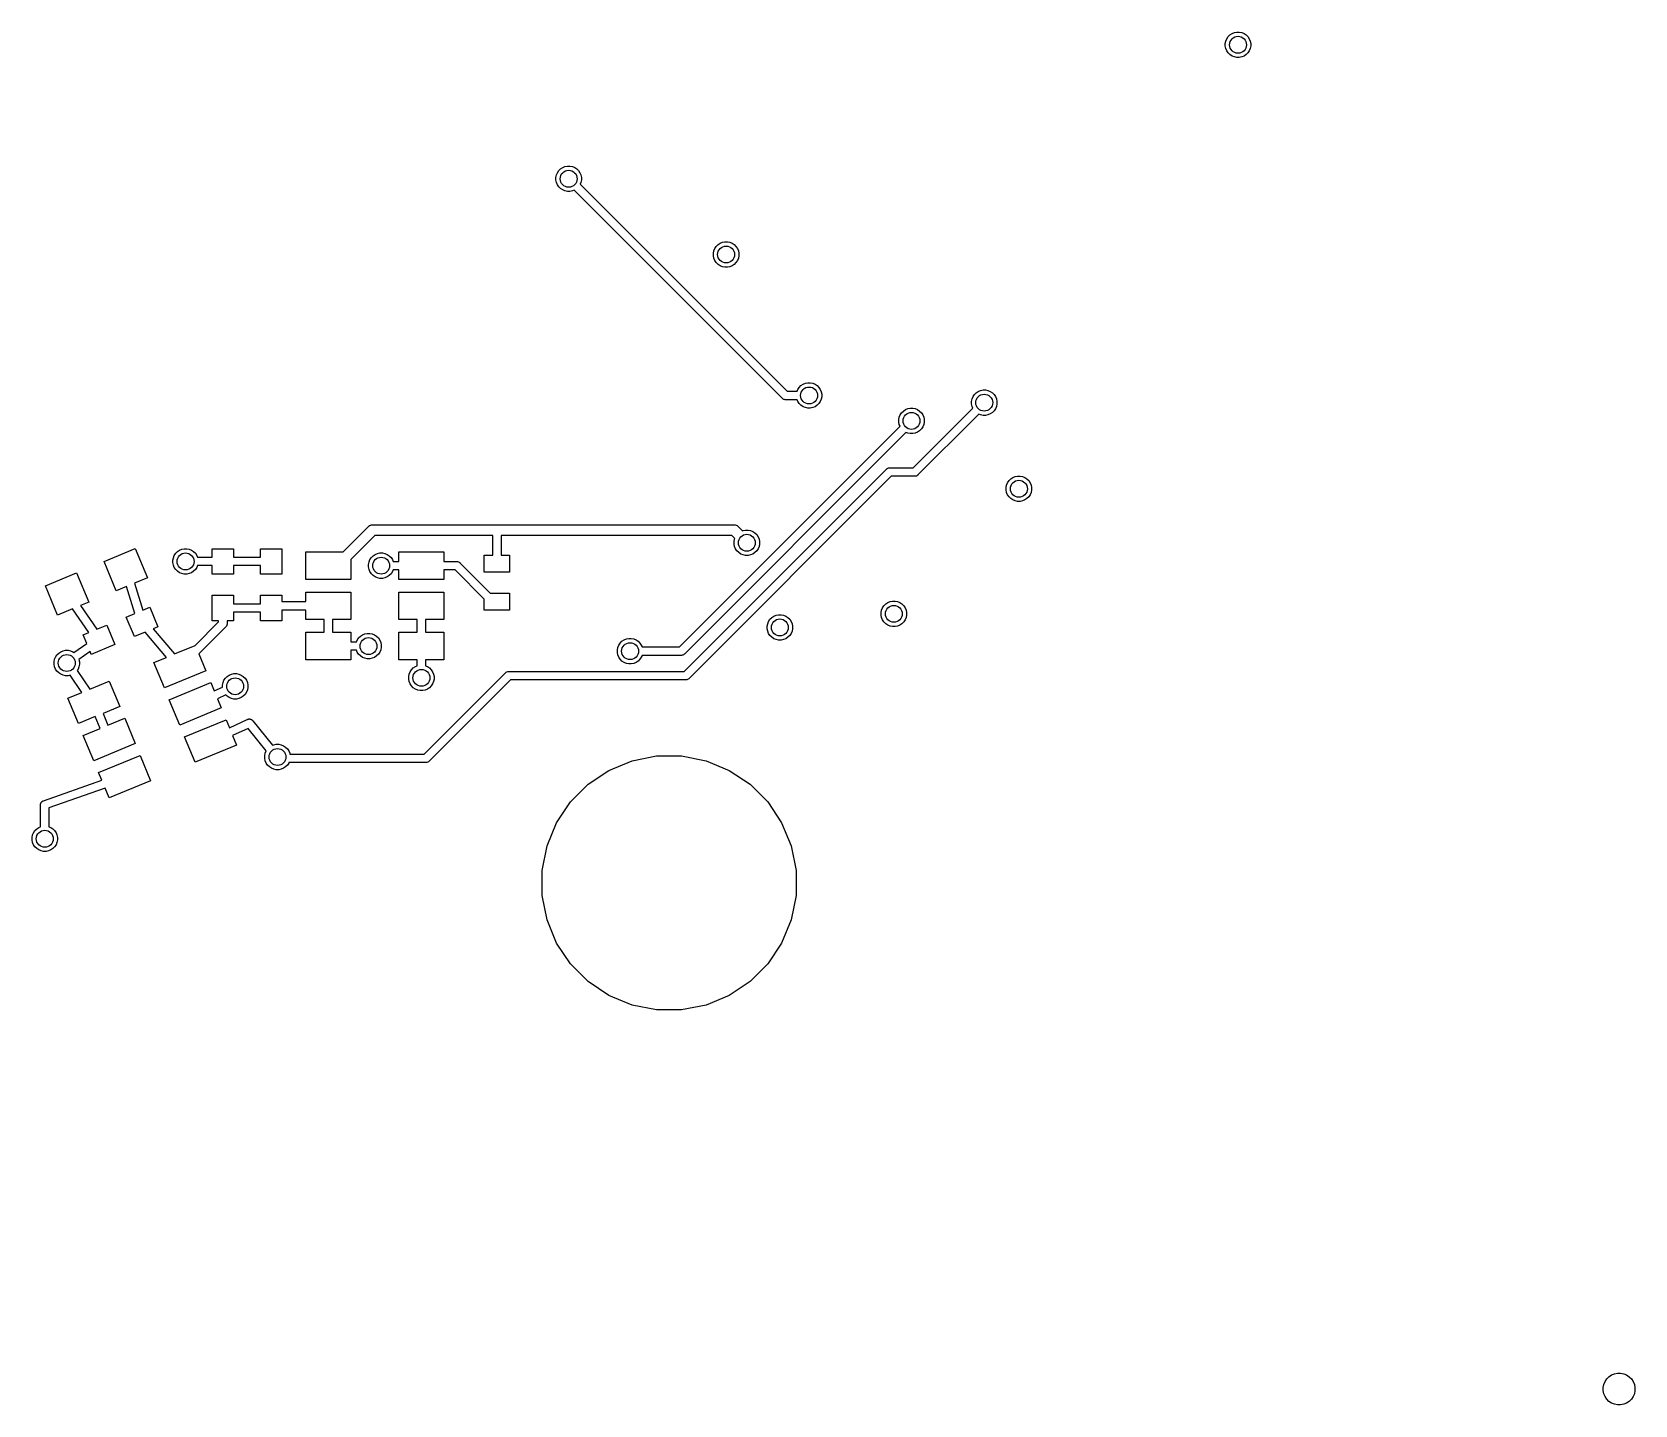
# Model space of a CAD drawing. Extents: x 71 to 174, y -171 to -82.
# Drawn here: x 135.82 to 173.7, y -171.08 to -138.65 of the extents above; entities that cross this region are included whole.
import ezdxf

# ---------------------------------------------------------------- set-up
doc = ezdxf.new("R2010")
doc.units = 0
doc.header["$MEASUREMENT"] = 0
doc.layers.add('BLACK', color=7, linetype='CONTINUOUS')

msp = doc.modelspace()

# ---------------------------------------------------------------- linework, layer by layer
at = {"layer": 'BLACK', "linetype": 'CONTINUOUS'}
for p, q in [((164.019, -138.922), (164.031, -138.864)), ((164.019, -138.981), (164.019, -138.922)), ((164.031, -139.039), (164.019, -138.981)), ((164.031, -138.864), (164.053, -138.81)), ((164.053, -138.81), (164.086, -138.76)), ((164.086, -138.76), (164.128, -138.719)), ((164.128, -138.719), (164.177, -138.686)), ((164.177, -138.686), (164.232, -138.663)), ((164.232, -138.663), (164.29, -138.652)), ((164.29, -138.652), (164.349, -138.652)), ((164.349, -138.652), (164.407, -138.663)), ((164.407, -138.663), (164.461, -138.686)), ((164.461, -138.686), (164.51, -138.719)), ((164.51, -138.719), (164.552, -138.76)), ((164.552, -138.76), (164.585, -138.81)), ((164.585, -138.81), (164.608, -138.864)), ((164.608, -138.864), (164.619, -138.922)), ((164.619, -138.981), (164.608, -139.039)), ((164.619, -138.922), (164.619, -138.981)), ((164.053, -139.094), (164.031, -139.039)), ((164.086, -139.143), (164.053, -139.094)), ((164.128, -139.185), (164.086, -139.143)), ((164.177, -139.218), (164.128, -139.185)), ((164.232, -139.24), (164.177, -139.218)), ((164.29, -139.252), (164.232, -139.24)), ((164.349, -139.252), (164.29, -139.252)), ((164.407, -139.24), (164.349, -139.252)), ((164.461, -139.218), (164.407, -139.24)), ((164.51, -139.185), (164.461, -139.218)), ((164.552, -139.143), (164.51, -139.185)), ((164.585, -139.094), (164.552, -139.143)), ((164.608, -139.039), (164.585, -139.094)), ((148.203, -142.086), (148.215, -142.028)), ((148.215, -142.028), (148.237, -141.974)), ((148.237, -141.974), (148.27, -141.924)), ((148.27, -141.924), (148.312, -141.883)), ((148.312, -141.883), (148.361, -141.85)), ((148.361, -141.85), (148.416, -141.827)), ((148.416, -141.827), (148.474, -141.816)), ((148.474, -141.816), (148.533, -141.816)), ((148.533, -141.816), (148.591, -141.827)), ((148.591, -141.827), (148.645, -141.85)), ((148.645, -141.85), (148.694, -141.883)), ((148.694, -141.883), (148.736, -141.924)), ((148.736, -141.924), (148.769, -141.974)), ((148.769, -141.974), (148.792, -142.028)), ((148.792, -142.028), (148.803, -142.086)), ((148.203, -142.145), (148.203, -142.086)), ((148.215, -142.203), (148.203, -142.145)), ((148.237, -142.258), (148.215, -142.203)), ((148.27, -142.307), (148.237, -142.258)), ((148.312, -142.349), (148.27, -142.307)), ((148.361, -142.382), (148.312, -142.349)), ((148.416, -142.404), (148.361, -142.382)), ((148.474, -142.416), (148.416, -142.404)), ((148.591, -142.404), (148.533, -142.416)), ((148.633, -142.387), (148.591, -142.404)), ((148.736, -142.49), (148.633, -142.387)), ((148.792, -142.203), (148.774, -142.245)), ((148.774, -142.245), (148.877, -142.348)), ((148.803, -142.145), (148.792, -142.203)), ((148.803, -142.086), (148.803, -142.145)), ((148.877, -142.348), (148.877, -142.348)), ((148.877, -142.348), (153.665, -147.136)), ((148.533, -142.416), (148.474, -142.416)), ((153.549, -147.303), (148.736, -142.49)), ((148.736, -142.49), (148.736, -142.49)), ((151.923, -143.876), (151.935, -143.818)), ((151.923, -143.935), (151.923, -143.876)), ((151.935, -143.818), (151.957, -143.764)), ((151.957, -143.764), (151.99, -143.714)), ((151.99, -143.714), (152.032, -143.673)), ((152.032, -143.673), (152.081, -143.64)), ((152.081, -143.64), (152.136, -143.617)), ((152.136, -143.617), (152.194, -143.606)), ((152.194, -143.606), (152.253, -143.606)), ((152.253, -143.606), (152.311, -143.617)), ((152.311, -143.617), (152.365, -143.64)), ((152.365, -143.64), (152.414, -143.673)), ((152.414, -143.673), (152.456, -143.714)), ((152.456, -143.714), (152.489, -143.764)), ((152.489, -143.764), (152.512, -143.818)), ((152.512, -143.818), (152.523, -143.876)), ((152.523, -143.876), (152.523, -143.935)), ((151.935, -143.993), (151.923, -143.935)), ((151.957, -144.048), (151.935, -143.993)), ((151.99, -144.097), (151.957, -144.048)), ((152.032, -144.139), (151.99, -144.097)), ((152.081, -144.172), (152.032, -144.139)), ((152.136, -144.194), (152.081, -144.172)), ((152.194, -144.206), (152.136, -144.194)), ((152.253, -144.206), (152.194, -144.206)), ((152.311, -144.194), (152.253, -144.206)), ((152.365, -144.172), (152.311, -144.194)), ((152.414, -144.139), (152.365, -144.172)), ((152.456, -144.097), (152.414, -144.139)), ((152.489, -144.048), (152.456, -144.097)), ((152.512, -143.993), (152.489, -144.048)), ((152.523, -143.935), (152.512, -143.993)), ((154.041, -146.97), (154.096, -146.947)), ((154.096, -146.947), (154.154, -146.936)), ((154.154, -146.936), (154.213, -146.936)), ((154.213, -146.936), (154.271, -146.947)), ((154.271, -146.947), (154.325, -146.97)), ((153.552, -147.307), (153.549, -147.303)), ((153.567, -147.319), (153.552, -147.307)), ((153.575, -147.323), (153.567, -147.319)), ((153.585, -147.329), (153.575, -147.323)), ((153.603, -147.334), (153.585, -147.329)), ((153.665, -147.136), (153.9, -147.136)), ((153.9, -147.136), (153.917, -147.094)), ((153.917, -147.094), (153.95, -147.044)), ((153.95, -147.044), (153.992, -147.003)), ((153.992, -147.003), (154.041, -146.97)), ((154.325, -146.97), (154.374, -147.003)), ((154.374, -147.003), (154.416, -147.044)), ((154.416, -147.044), (154.449, -147.094)), ((154.449, -147.094), (154.472, -147.148)), ((154.472, -147.323), (154.449, -147.378)), ((154.472, -147.148), (154.483, -147.206)), ((154.483, -147.265), (154.472, -147.323)), ((154.483, -147.206), (154.483, -147.265)), ((158.023, -147.376), (158.035, -147.318)), ((158.035, -147.318), (158.057, -147.264)), ((158.057, -147.264), (158.09, -147.214)), ((158.09, -147.214), (158.132, -147.173)), ((158.132, -147.173), (158.181, -147.14)), ((158.181, -147.14), (158.236, -147.117)), ((158.236, -147.117), (158.294, -147.106)), ((158.294, -147.106), (158.353, -147.106)), ((158.353, -147.106), (158.411, -147.117)), ((158.411, -147.117), (158.465, -147.14)), ((158.465, -147.14), (158.514, -147.173)), ((158.514, -147.173), (158.556, -147.214)), ((158.556, -147.214), (158.589, -147.264)), ((158.589, -147.264), (158.612, -147.318)), ((158.612, -147.318), (158.623, -147.376)), ((153.605, -147.334), (153.603, -147.334)), ((153.618, -147.336), (153.605, -147.334)), ((153.623, -147.336), (153.618, -147.336)), ((153.618, -147.336), (153.618, -147.336)), ((153.628, -147.336), (153.623, -147.336)), ((153.9, -147.336), (153.628, -147.336)), ((153.917, -147.378), (153.9, -147.336)), ((153.95, -147.427), (153.917, -147.378)), ((153.992, -147.469), (153.95, -147.427)), ((154.041, -147.502), (153.992, -147.469)), ((154.096, -147.524), (154.041, -147.502)), ((154.154, -147.536), (154.096, -147.524)), ((154.213, -147.536), (154.154, -147.536)), ((154.271, -147.524), (154.213, -147.536)), ((154.325, -147.502), (154.271, -147.524)), ((154.374, -147.469), (154.325, -147.502)), ((154.416, -147.427), (154.374, -147.469)), ((154.449, -147.378), (154.416, -147.427)), ((156.315, -147.748), (156.337, -147.694)), ((156.337, -147.694), (156.37, -147.644)), ((156.37, -147.644), (156.412, -147.603)), ((156.412, -147.603), (156.461, -147.57)), ((156.461, -147.57), (156.516, -147.547)), ((156.516, -147.547), (156.574, -147.536)), ((156.574, -147.536), (156.633, -147.536)), ((156.633, -147.536), (156.691, -147.547)), ((156.642, -148.946), (157.956, -147.632)), ((156.691, -147.547), (156.745, -147.57)), ((156.745, -147.57), (156.794, -147.603)), ((156.794, -147.603), (156.836, -147.644)), ((156.836, -147.644), (156.869, -147.694)), ((156.869, -147.694), (156.892, -147.748)), ((157.956, -147.632), (158.052, -147.535)), ((157.956, -147.632), (157.956, -147.632)), ((158.023, -147.435), (158.023, -147.376)), ((158.035, -147.493), (158.023, -147.435)), ((158.052, -147.535), (158.035, -147.493)), ((158.193, -147.677), (158.097, -147.773)), ((158.236, -147.694), (158.193, -147.677)), ((158.294, -147.706), (158.236, -147.694)), ((158.353, -147.706), (158.294, -147.706)), ((158.411, -147.694), (158.353, -147.706)), ((158.465, -147.672), (158.411, -147.694)), ((158.514, -147.639), (158.465, -147.672)), ((158.556, -147.597), (158.514, -147.639)), ((158.589, -147.548), (158.556, -147.597)), ((158.612, -147.493), (158.589, -147.548)), ((158.623, -147.435), (158.612, -147.493)), ((158.623, -147.376), (158.623, -147.435)), ((151.122, -153.176), (156.236, -148.062)), ((156.236, -148.062), (156.332, -147.965)), ((156.236, -148.062), (156.236, -148.062)), ((156.303, -147.806), (156.315, -147.748)), ((156.303, -147.865), (156.303, -147.806)), ((156.315, -147.923), (156.303, -147.865)), ((156.332, -147.965), (156.315, -147.923)), ((156.794, -148.069), (156.745, -148.102)), ((158.097, -147.773), (156.757, -149.113)), ((156.836, -148.027), (156.794, -148.069)), ((156.869, -147.978), (156.836, -148.027)), ((156.892, -147.923), (156.869, -147.978)), ((156.892, -147.748), (156.903, -147.806)), ((156.903, -147.865), (156.892, -147.923)), ((156.903, -147.806), (156.903, -147.865)), ((158.097, -147.773), (158.097, -147.773)), ((156.377, -148.203), (151.237, -153.343)), ((156.473, -148.107), (156.377, -148.203)), ((156.377, -148.203), (156.377, -148.203)), ((156.516, -148.124), (156.473, -148.107)), ((156.574, -148.136), (156.516, -148.124)), ((156.633, -148.136), (156.574, -148.136)), ((156.691, -148.124), (156.633, -148.136)), ((156.745, -148.102), (156.691, -148.124)), ((151.232, -153.756), (156.009, -148.978)), ((156.125, -149.146), (151.347, -153.923)), ((156.009, -148.978), (156.012, -148.975)), ((156.012, -148.975), (156.027, -148.962)), ((156.027, -148.962), (156.035, -148.958)), ((156.035, -148.958), (156.045, -148.953)), ((156.045, -148.953), (156.063, -148.947)), ((156.063, -148.947), (156.065, -148.947)), ((156.065, -148.947), (156.078, -148.946)), ((156.078, -148.946), (156.083, -148.945)), ((156.078, -148.946), (156.078, -148.946)), ((156.083, -148.945), (156.088, -148.946)), ((156.088, -148.946), (156.642, -148.946)), ((156.678, -149.146), (156.125, -149.146)), ((156.683, -149.146), (156.678, -149.146)), ((156.688, -149.146), (156.683, -149.146)), ((156.703, -149.144), (156.688, -149.146)), ((156.688, -149.146), (156.688, -149.146)), ((156.722, -149.139), (156.703, -149.144)), ((156.739, -149.129), (156.722, -149.139)), ((156.754, -149.117), (156.739, -149.129)), ((156.757, -149.113), (156.754, -149.117)), ((158.908, -149.248), (158.949, -149.206)), ((158.949, -149.206), (158.999, -149.173)), ((158.999, -149.173), (159.053, -149.151)), ((159.053, -149.151), (159.111, -149.139)), ((159.111, -149.139), (159.17, -149.139)), ((159.17, -149.139), (159.228, -149.151)), ((159.228, -149.151), (159.283, -149.173)), ((159.283, -149.173), (159.332, -149.206)), ((159.332, -149.206), (159.374, -149.248)), ((158.841, -149.41), (158.852, -149.352)), ((158.841, -149.469), (158.841, -149.41)), ((158.852, -149.527), (158.841, -149.469)), ((158.852, -149.352), (158.875, -149.297)), ((158.875, -149.581), (158.852, -149.527)), ((158.875, -149.297), (158.908, -149.248)), ((158.908, -149.63), (158.875, -149.581)), ((159.374, -149.248), (159.406, -149.297)), ((159.406, -149.581), (159.374, -149.63)), ((159.406, -149.297), (159.429, -149.352)), ((159.429, -149.527), (159.406, -149.581)), ((159.429, -149.352), (159.441, -149.41)), ((159.441, -149.469), (159.429, -149.527)), ((159.441, -149.41), (159.441, -149.469)), ((158.949, -149.672), (158.908, -149.63)), ((158.999, -149.705), (158.949, -149.672)), ((159.053, -149.728), (158.999, -149.705)), ((159.111, -149.739), (159.053, -149.728)), ((159.17, -149.739), (159.111, -149.739)), ((159.228, -149.728), (159.17, -149.739)), ((159.283, -149.705), (159.228, -149.728)), ((159.332, -149.672), (159.283, -149.705)), ((159.374, -149.63), (159.332, -149.672)), ((143.176, -150.931), (143.775, -150.332)), ((143.775, -150.332), (143.779, -150.327)), ((143.779, -150.327), (143.788, -150.32)), ((143.788, -150.32), (143.798, -150.311)), ((143.798, -150.311), (143.82, -150.3)), ((143.82, -150.3), (143.826, -150.298)), ((143.826, -150.298), (143.844, -150.292)), ((143.844, -150.292), (143.862, -150.291)), ((143.862, -150.291), (143.868, -150.29)), ((143.862, -150.291), (143.862, -150.291)), ((143.868, -150.29), (143.874, -150.291)), ((143.874, -150.291), (152.407, -150.291)), ((152.407, -150.291), (152.413, -150.29)), ((152.413, -150.29), (152.419, -150.291)), ((152.419, -150.291), (152.419, -150.291)), ((152.419, -150.291), (152.438, -150.292)), ((152.438, -150.292), (152.461, -150.3)), ((152.461, -150.3), (152.483, -150.311)), ((152.483, -150.311), (152.502, -150.327)), ((152.502, -150.327), (152.506, -150.332)), ((152.506, -150.332), (152.608, -150.434)), ((143.92, -150.541), (143.353, -151.107)), ((146.708, -150.541), (143.92, -150.541)), ((146.708, -151.006), (146.708, -150.541)), ((152.361, -150.541), (146.908, -150.541)), ((146.908, -150.541), (146.908, -151.006)), ((152.432, -150.611), (152.361, -150.541)), ((152.413, -150.686), (152.425, -150.628)), ((152.413, -150.745), (152.413, -150.686)), ((152.425, -150.628), (152.432, -150.611)), ((152.608, -150.434), (152.626, -150.427)), ((152.626, -150.427), (152.684, -150.416)), ((152.684, -150.416), (152.743, -150.416)), ((152.743, -150.416), (152.801, -150.427)), ((152.801, -150.427), (152.855, -150.45)), ((152.855, -150.45), (152.904, -150.483)), ((152.904, -150.483), (152.946, -150.524)), ((152.946, -150.524), (152.979, -150.574)), ((152.979, -150.574), (153.002, -150.628)), ((153.002, -150.628), (153.013, -150.686)), ((153.013, -150.686), (153.013, -150.745)), ((137.523, -151.155), (138.262, -150.849)), ((138.262, -150.849), (138.549, -151.542)), ((139.15, -151.126), (139.162, -151.068)), ((139.162, -151.068), (139.184, -151.014)), ((139.184, -151.014), (139.217, -150.964)), ((139.217, -150.964), (139.259, -150.923)), ((139.259, -150.923), (139.308, -150.89)), ((139.308, -150.89), (139.363, -150.867)), ((139.363, -150.867), (139.421, -150.856)), ((139.421, -150.856), (139.48, -150.856)), ((139.48, -150.856), (139.538, -150.867)), ((139.538, -150.867), (139.592, -150.89)), ((139.592, -150.89), (139.641, -150.923)), ((139.641, -150.923), (139.683, -150.964)), ((139.683, -150.964), (139.716, -151.014)), ((139.716, -151.014), (139.733, -151.056)), ((139.733, -151.056), (140.081, -151.056)), ((140.081, -151.056), (140.081, -150.856)), ((140.081, -150.856), (140.581, -150.856)), ((140.581, -150.856), (140.581, -151.056)), ((140.581, -151.056), (141.224, -151.056)), ((141.224, -151.056), (141.224, -150.856)), ((141.224, -150.856), (141.724, -150.856)), ((141.724, -150.856), (141.724, -151.456)), ((142.293, -151.581), (142.293, -150.931)), ((142.293, -150.931), (143.176, -150.931)), ((143.353, -151.107), (143.353, -151.581)), ((143.785, -151.168), (143.807, -151.114)), ((143.807, -151.114), (143.84, -151.064)), ((143.84, -151.064), (143.882, -151.023)), ((143.882, -151.023), (143.931, -150.99)), ((143.931, -150.99), (143.986, -150.967)), ((143.986, -150.967), (144.044, -150.956)), ((144.044, -150.956), (144.103, -150.956)), ((144.103, -150.956), (144.161, -150.967)), ((144.161, -150.967), (144.215, -150.99)), ((144.215, -150.99), (144.264, -151.023)), ((144.264, -151.023), (144.306, -151.064)), ((144.306, -151.064), (144.339, -151.114)), ((144.339, -151.114), (144.356, -151.156)), ((144.493, -151.156), (144.493, -150.931)), ((144.493, -150.931), (145.553, -150.931)), ((145.553, -150.931), (145.553, -151.156)), ((146.508, -151.406), (146.508, -151.006)), ((146.508, -151.006), (146.708, -151.006)), ((146.908, -151.006), (147.108, -151.006)), ((147.108, -151.006), (147.108, -151.406)), ((152.425, -150.803), (152.413, -150.745)), ((152.447, -150.858), (152.425, -150.803)), ((152.48, -150.907), (152.447, -150.858)), ((152.522, -150.949), (152.48, -150.907)), ((152.571, -150.982), (152.522, -150.949)), ((152.626, -151.004), (152.571, -150.982)), ((152.684, -151.016), (152.626, -151.004)), ((152.743, -151.016), (152.684, -151.016)), ((152.801, -151.004), (152.743, -151.016)), ((152.855, -150.982), (152.801, -151.004)), ((152.904, -150.949), (152.855, -150.982)), ((152.946, -150.907), (152.904, -150.949)), ((152.979, -150.858), (152.946, -150.907)), ((153.002, -150.803), (152.979, -150.858)), ((153.013, -150.745), (153.002, -150.803)), ((136.137, -151.729), (136.876, -151.423)), ((136.876, -151.423), (137.163, -152.116)), ((137.81, -151.848), (137.523, -151.155)), ((139.15, -151.185), (139.15, -151.126)), ((139.162, -151.243), (139.15, -151.185)), ((139.184, -151.298), (139.162, -151.243)), ((139.217, -151.347), (139.184, -151.298)), ((139.259, -151.389), (139.217, -151.347)), ((139.308, -151.422), (139.259, -151.389)), ((139.363, -151.444), (139.308, -151.422)), ((139.421, -151.456), (139.363, -151.444)), ((139.48, -151.456), (139.421, -151.456)), ((139.538, -151.444), (139.48, -151.456)), ((139.592, -151.422), (139.538, -151.444)), ((139.641, -151.389), (139.592, -151.422)), ((139.683, -151.347), (139.641, -151.389)), ((139.716, -151.298), (139.683, -151.347)), ((139.733, -151.256), (139.716, -151.298)), ((140.081, -151.256), (139.733, -151.256)), ((140.081, -151.456), (140.081, -151.256)), ((140.581, -151.456), (140.081, -151.456)), ((141.224, -151.256), (140.581, -151.256)), ((140.581, -151.256), (140.581, -151.456)), ((141.224, -151.456), (141.224, -151.256)), ((141.724, -151.456), (141.224, -151.456)), ((143.773, -151.226), (143.785, -151.168)), ((143.773, -151.285), (143.773, -151.226)), ((143.785, -151.343), (143.773, -151.285)), ((143.807, -151.398), (143.785, -151.343)), ((143.84, -151.447), (143.807, -151.398)), ((143.882, -151.489), (143.84, -151.447)), ((143.931, -151.522), (143.882, -151.489)), ((144.264, -151.489), (144.215, -151.522)), ((144.306, -151.447), (144.264, -151.489)), ((144.339, -151.398), (144.306, -151.447)), ((144.356, -151.356), (144.339, -151.398)), ((144.356, -151.156), (144.493, -151.156)), ((144.493, -151.356), (144.356, -151.356)), ((144.493, -151.581), (144.493, -151.356)), ((145.553, -151.156), (145.853, -151.156)), ((145.817, -151.356), (145.553, -151.356)), ((145.553, -151.356), (145.553, -151.581)), ((146.508, -152.047), (145.817, -151.356)), ((145.853, -151.156), (145.858, -151.155)), ((145.858, -151.155), (145.863, -151.156)), ((145.863, -151.156), (145.863, -151.156)), ((145.863, -151.156), (145.878, -151.157)), ((145.878, -151.157), (145.897, -151.163)), ((145.897, -151.163), (145.914, -151.172)), ((145.914, -151.172), (145.929, -151.185)), ((145.929, -151.185), (145.932, -151.188)), ((145.932, -151.188), (146.65, -151.906)), ((147.108, -151.406), (146.508, -151.406)), ((136.424, -152.422), (136.137, -151.729)), ((138.055, -151.747), (137.81, -151.848)), ((138.254, -152.384), (138.055, -151.747)), ((138.549, -151.542), (138.241, -151.67)), ((138.241, -151.67), (138.439, -152.307)), ((143.353, -151.581), (142.293, -151.581)), ((143.986, -151.544), (143.931, -151.522)), ((144.044, -151.556), (143.986, -151.544)), ((144.103, -151.556), (144.044, -151.556)), ((144.161, -151.544), (144.103, -151.556)), ((144.215, -151.522), (144.161, -151.544)), ((145.553, -151.581), (144.493, -151.581)), ((137.163, -152.116), (136.964, -152.199)), ((136.964, -152.199), (137.353, -152.757)), ((138.439, -152.307), (138.603, -152.239)), ((138.603, -152.239), (138.794, -152.701)), ((140.081, -152.556), (140.081, -151.956)), ((140.081, -151.956), (140.581, -151.956)), ((140.581, -151.956), (140.581, -152.156)), ((140.581, -152.156), (141.224, -152.156)), ((141.224, -152.156), (141.224, -151.956)), ((141.224, -151.956), (141.724, -151.956)), ((141.724, -151.956), (141.724, -152.106)), ((141.724, -152.106), (142.293, -152.106)), ((142.293, -152.106), (142.293, -151.881)), ((142.293, -151.881), (143.353, -151.881)), ((143.353, -151.881), (143.353, -152.531)), ((144.493, -152.531), (144.493, -151.881)), ((144.493, -151.881), (145.553, -151.881)), ((145.553, -151.881), (145.553, -152.531)), ((146.508, -152.306), (146.508, -152.047)), ((146.65, -151.906), (147.108, -151.906)), ((147.108, -151.906), (147.108, -152.306)), ((155.898, -152.306), (155.92, -152.252)), ((155.92, -152.252), (155.953, -152.202)), ((155.953, -152.202), (155.995, -152.161)), ((155.995, -152.161), (156.044, -152.128)), ((156.044, -152.128), (156.099, -152.105)), ((156.099, -152.105), (156.157, -152.094)), ((156.157, -152.094), (156.216, -152.094)), ((156.216, -152.094), (156.274, -152.105)), ((156.274, -152.105), (156.328, -152.128)), ((156.328, -152.128), (156.377, -152.161)), ((156.377, -152.161), (156.419, -152.202)), ((156.419, -152.202), (156.452, -152.252)), ((156.452, -152.252), (156.475, -152.306)), ((136.775, -152.277), (136.424, -152.422)), ((137.164, -152.835), (136.775, -152.277)), ((138.048, -152.469), (138.254, -152.384)), ((138.24, -152.931), (138.048, -152.469)), ((139.675, -153.142), (140.231, -152.586)), ((140.231, -152.556), (140.081, -152.556)), ((140.231, -152.586), (140.231, -152.556)), ((140.431, -152.632), (140.43, -152.64)), ((140.581, -152.556), (140.431, -152.556)), ((140.431, -152.556), (140.431, -152.622)), ((140.431, -152.622), (140.432, -152.627)), ((140.432, -152.627), (140.431, -152.632)), ((140.431, -152.632), (140.431, -152.632)), ((141.224, -152.356), (140.581, -152.356)), ((140.581, -152.356), (140.581, -152.556)), ((141.224, -152.556), (141.224, -152.356)), ((141.724, -152.556), (141.224, -152.556)), ((142.293, -152.306), (141.724, -152.306)), ((141.724, -152.306), (141.724, -152.556)), ((142.293, -152.531), (142.293, -152.306)), ((142.723, -152.531), (142.293, -152.531)), ((142.723, -152.831), (142.723, -152.531)), ((143.353, -152.531), (142.923, -152.531)), ((142.923, -152.531), (142.923, -152.831)), ((144.923, -152.531), (144.493, -152.531)), ((144.923, -152.831), (144.923, -152.531)), ((145.553, -152.531), (145.123, -152.531)), ((145.123, -152.531), (145.123, -152.831)), ((147.108, -152.306), (146.508, -152.306)), ((153.193, -152.686), (153.205, -152.628)), ((153.205, -152.628), (153.227, -152.574)), ((153.227, -152.574), (153.26, -152.524)), ((153.26, -152.524), (153.302, -152.483)), ((153.302, -152.483), (153.351, -152.45)), ((153.351, -152.45), (153.406, -152.427)), ((153.406, -152.427), (153.464, -152.416)), ((153.464, -152.416), (153.523, -152.416)), ((153.523, -152.416), (153.581, -152.427)), ((153.581, -152.427), (153.635, -152.45)), ((153.635, -152.45), (153.684, -152.483)), ((153.684, -152.483), (153.726, -152.524)), ((153.726, -152.524), (153.759, -152.574)), ((153.759, -152.574), (153.782, -152.628)), ((153.782, -152.628), (153.793, -152.686)), ((155.886, -152.364), (155.898, -152.306)), ((155.886, -152.423), (155.886, -152.364)), ((155.898, -152.481), (155.886, -152.423)), ((155.92, -152.536), (155.898, -152.481)), ((155.953, -152.585), (155.92, -152.536)), ((155.995, -152.627), (155.953, -152.585)), ((156.044, -152.66), (155.995, -152.627)), ((156.377, -152.627), (156.328, -152.66)), ((156.419, -152.585), (156.377, -152.627)), ((156.452, -152.536), (156.419, -152.585)), ((156.475, -152.481), (156.452, -152.536)), ((156.475, -152.306), (156.486, -152.364)), ((156.486, -152.423), (156.475, -152.481)), ((156.486, -152.364), (156.486, -152.423)), ((137.032, -152.89), (137.164, -152.835)), ((137.116, -153.092), (137.032, -152.89)), ((137.353, -152.757), (137.586, -152.66)), ((137.586, -152.66), (137.778, -153.122)), ((138.494, -152.826), (138.24, -152.931)), ((138.998, -153.422), (138.494, -152.826)), ((138.794, -152.701), (138.688, -152.745)), ((138.688, -152.745), (139.192, -153.342)), ((140.398, -152.701), (139.763, -153.337)), ((140.402, -152.698), (140.398, -152.701)), ((140.415, -152.683), (140.402, -152.698)), ((140.424, -152.665), (140.415, -152.683)), ((140.428, -152.652), (140.424, -152.665)), ((140.43, -152.647), (140.428, -152.652)), ((140.43, -152.64), (140.43, -152.647)), ((142.293, -153.481), (142.293, -152.831)), ((142.293, -152.831), (142.723, -152.831)), ((142.923, -152.831), (143.353, -152.831)), ((143.353, -152.831), (143.353, -153.056)), ((143.49, -153.056), (143.507, -153.014)), ((143.507, -153.014), (143.54, -152.964)), ((143.54, -152.964), (143.582, -152.923)), ((143.582, -152.923), (143.631, -152.89)), ((143.631, -152.89), (143.686, -152.867)), ((143.686, -152.867), (143.744, -152.856)), ((143.744, -152.856), (143.803, -152.856)), ((143.803, -152.856), (143.861, -152.867)), ((143.861, -152.867), (143.915, -152.89)), ((143.915, -152.89), (143.964, -152.923)), ((143.964, -152.923), (144.006, -152.964)), ((144.006, -152.964), (144.039, -153.014)), ((144.039, -153.014), (144.062, -153.068)), ((144.493, -153.481), (144.493, -152.831)), ((144.493, -152.831), (144.923, -152.831)), ((145.123, -152.831), (145.553, -152.831)), ((145.553, -152.831), (145.553, -153.481)), ((149.762, -153.043), (149.811, -153.01)), ((149.811, -153.01), (149.866, -152.987)), ((149.866, -152.987), (149.924, -152.976)), ((149.924, -152.976), (149.983, -152.976)), ((149.983, -152.976), (150.041, -152.987)), ((150.041, -152.987), (150.095, -153.01)), ((150.095, -153.01), (150.144, -153.043)), ((153.193, -152.745), (153.193, -152.686)), ((153.205, -152.803), (153.193, -152.745)), ((153.227, -152.858), (153.205, -152.803)), ((153.26, -152.907), (153.227, -152.858)), ((153.302, -152.949), (153.26, -152.907)), ((153.351, -152.982), (153.302, -152.949)), ((153.406, -153.004), (153.351, -152.982)), ((153.464, -153.016), (153.406, -153.004)), ((153.581, -153.004), (153.523, -153.016)), ((153.635, -152.982), (153.581, -153.004)), ((153.684, -152.949), (153.635, -152.982)), ((153.726, -152.907), (153.684, -152.949)), ((153.759, -152.858), (153.726, -152.907)), ((153.782, -152.803), (153.759, -152.858)), ((153.793, -152.745), (153.782, -152.803)), ((153.793, -152.686), (153.793, -152.745)), ((156.099, -152.682), (156.044, -152.66)), ((156.157, -152.694), (156.099, -152.682)), ((156.216, -152.694), (156.157, -152.694)), ((156.274, -152.682), (156.216, -152.694)), ((156.328, -152.66), (156.274, -152.682)), ((136.377, -153.414), (136.41, -153.364)), ((136.41, -153.364), (136.452, -153.323)), ((136.452, -153.323), (136.501, -153.29)), ((136.501, -153.29), (136.556, -153.267)), ((136.556, -153.267), (136.614, -153.256)), ((136.614, -153.256), (136.673, -153.256)), ((136.673, -153.256), (136.731, -153.267)), ((136.731, -153.267), (136.785, -153.29)), ((136.785, -153.29), (136.814, -153.309)), ((136.814, -153.309), (137.116, -153.092)), ((137.194, -153.281), (136.932, -153.471)), ((137.223, -153.352), (137.194, -153.281)), ((137.778, -153.122), (137.223, -153.352)), ((139.192, -153.342), (139.675, -153.142)), ((139.763, -153.337), (139.93, -153.74)), ((143.353, -153.056), (143.49, -153.056)), ((143.49, -153.256), (143.353, -153.256)), ((143.353, -153.256), (143.353, -153.481)), ((143.507, -153.298), (143.49, -153.256)), ((143.54, -153.347), (143.507, -153.298)), ((143.582, -153.389), (143.54, -153.347)), ((143.631, -153.422), (143.582, -153.389)), ((143.964, -153.389), (143.915, -153.422)), ((144.006, -153.347), (143.964, -153.389)), ((144.039, -153.298), (144.006, -153.347)), ((144.062, -153.243), (144.039, -153.298)), ((144.062, -153.068), (144.073, -153.126)), ((144.073, -153.185), (144.062, -153.243)), ((144.073, -153.126), (144.073, -153.185)), ((149.653, -153.246), (149.665, -153.188)), ((149.653, -153.305), (149.653, -153.246)), ((149.665, -153.363), (149.653, -153.305)), ((149.665, -153.188), (149.687, -153.134)), ((149.687, -153.418), (149.665, -153.363)), ((149.687, -153.134), (149.72, -153.084)), ((149.72, -153.084), (149.762, -153.043)), ((150.144, -153.043), (150.186, -153.084)), ((150.186, -153.084), (150.219, -153.134)), ((150.219, -153.134), (150.236, -153.176)), ((150.236, -153.376), (150.219, -153.418)), ((150.236, -153.176), (151.122, -153.176)), ((151.158, -153.376), (150.236, -153.376)), ((151.163, -153.376), (151.158, -153.376)), ((151.168, -153.376), (151.163, -153.376)), ((151.183, -153.374), (151.168, -153.376)), ((151.168, -153.376), (151.168, -153.376)), ((151.202, -153.369), (151.183, -153.374)), ((151.219, -153.359), (151.202, -153.369)), ((151.234, -153.347), (151.219, -153.359)), ((151.237, -153.343), (151.234, -153.347)), ((153.523, -153.016), (153.464, -153.016)), ((136.343, -153.526), (136.355, -153.468)), ((136.343, -153.585), (136.343, -153.526)), ((136.355, -153.643), (136.343, -153.585)), ((136.355, -153.468), (136.377, -153.414)), ((136.377, -153.698), (136.355, -153.643)), ((136.41, -153.747), (136.377, -153.698)), ((136.452, -153.789), (136.41, -153.747)), ((136.909, -153.698), (136.886, -153.732)), ((136.886, -153.732), (137.189, -154.171)), ((136.932, -153.643), (136.909, -153.698)), ((136.932, -153.471), (136.943, -153.526)), ((136.943, -153.585), (136.932, -153.643)), ((136.943, -153.526), (136.943, -153.585)), ((138.702, -153.545), (138.998, -153.422)), ((138.95, -154.145), (138.702, -153.545)), ((139.93, -153.74), (138.95, -154.145)), ((143.353, -153.481), (142.293, -153.481)), ((143.686, -153.444), (143.631, -153.422)), ((143.744, -153.456), (143.686, -153.444)), ((143.803, -153.456), (143.744, -153.456)), ((143.861, -153.444), (143.803, -153.456)), ((143.915, -153.422), (143.861, -153.444)), ((144.923, -153.481), (144.493, -153.481)), ((144.735, -153.818), (144.757, -153.764)), ((144.757, -153.764), (144.79, -153.714)), ((144.79, -153.714), (144.832, -153.673)), ((144.832, -153.673), (144.881, -153.64)), ((144.881, -153.64), (144.923, -153.622)), ((144.923, -153.622), (144.923, -153.481)), ((145.553, -153.481), (145.123, -153.481)), ((145.123, -153.481), (145.123, -153.622)), ((145.123, -153.622), (145.165, -153.64)), ((145.165, -153.64), (145.214, -153.673)), ((145.214, -153.673), (145.256, -153.714)), ((145.256, -153.714), (145.289, -153.764)), ((145.289, -153.764), (145.312, -153.818)), ((147.012, -153.785), (147.027, -153.772)), ((147.027, -153.772), (147.042, -153.764)), ((147.042, -153.764), (147.045, -153.763)), ((147.045, -153.763), (147.063, -153.757)), ((147.063, -153.757), (147.065, -153.757)), ((147.065, -153.757), (147.078, -153.756)), ((147.078, -153.756), (147.083, -153.755)), ((147.078, -153.756), (147.078, -153.756)), ((147.083, -153.755), (147.088, -153.756)), ((147.088, -153.756), (151.232, -153.756)), ((149.72, -153.467), (149.687, -153.418)), ((149.762, -153.509), (149.72, -153.467)), ((149.811, -153.542), (149.762, -153.509)), ((149.866, -153.564), (149.811, -153.542)), ((149.924, -153.576), (149.866, -153.564)), ((149.983, -153.576), (149.924, -153.576)), ((150.041, -153.564), (149.983, -153.576)), ((150.095, -153.542), (150.041, -153.564)), ((150.144, -153.509), (150.095, -153.542)), ((150.186, -153.467), (150.144, -153.509)), ((150.219, -153.418), (150.186, -153.467)), ((136.501, -153.822), (136.452, -153.789)), ((136.556, -153.844), (136.501, -153.822)), ((136.614, -153.856), (136.556, -153.844)), ((136.673, -153.856), (136.614, -153.856)), ((136.722, -153.846), (136.673, -153.856)), ((137, -154.25), (136.722, -153.846)), ((137.189, -154.171), (137.648, -153.981)), ((137.648, -153.981), (137.897, -154.582)), ((139.065, -154.423), (140.045, -154.017)), ((140.045, -154.017), (140.126, -154.215)), ((140.126, -154.215), (140.323, -154.128)), ((140.323, -154.076), (140.335, -154.018)), ((140.323, -154.128), (140.323, -154.076)), ((140.335, -154.018), (140.357, -153.964)), ((140.357, -153.964), (140.39, -153.914)), ((140.39, -153.914), (140.432, -153.873)), ((140.432, -153.873), (140.481, -153.84)), ((140.481, -153.84), (140.536, -153.817)), ((140.536, -153.817), (140.594, -153.806)), ((140.594, -153.806), (140.653, -153.806)), ((140.653, -153.806), (140.711, -153.817)), ((140.711, -153.817), (140.765, -153.84)), ((140.765, -153.84), (140.814, -153.873)), ((140.814, -153.873), (140.856, -153.914)), ((140.856, -153.914), (140.889, -153.964)), ((140.889, -153.964), (140.912, -154.018)), ((140.912, -154.018), (140.923, -154.076)), ((140.923, -154.135), (140.912, -154.193)), ((140.923, -154.076), (140.923, -154.135)), ((144.723, -153.876), (144.735, -153.818)), ((144.723, -153.935), (144.723, -153.876)), ((144.735, -153.993), (144.723, -153.935)), ((144.757, -154.048), (144.735, -153.993)), ((144.79, -154.097), (144.757, -154.048)), ((144.832, -154.139), (144.79, -154.097)), ((144.881, -154.172), (144.832, -154.139)), ((145.092, -155.706), (147.009, -153.788)), ((145.214, -154.139), (145.165, -154.172)), ((147.125, -153.956), (145.207, -155.873)), ((145.256, -154.097), (145.214, -154.139)), ((145.289, -154.048), (145.256, -154.097)), ((145.312, -153.993), (145.289, -154.048)), ((145.312, -153.818), (145.323, -153.876)), ((145.323, -153.935), (145.312, -153.993)), ((145.323, -153.876), (145.323, -153.935)), ((147.009, -153.788), (147.012, -153.785)), ((151.268, -153.956), (147.125, -153.956)), ((151.273, -153.956), (151.268, -153.956)), ((151.278, -153.956), (151.273, -153.956)), ((151.293, -153.954), (151.278, -153.956)), ((151.278, -153.956), (151.278, -153.956)), ((151.312, -153.949), (151.293, -153.954)), ((151.329, -153.939), (151.312, -153.949)), ((151.344, -153.927), (151.329, -153.939)), ((151.347, -153.923), (151.344, -153.927)), ((136.669, -154.387), (137, -154.25)), ((136.918, -154.987), (136.669, -154.387)), ((139.314, -155.023), (139.065, -154.423)), ((140.404, -154.311), (140.203, -154.399)), ((140.203, -154.399), (140.293, -154.617)), ((140.432, -154.339), (140.404, -154.311)), ((140.481, -154.372), (140.432, -154.339)), ((140.536, -154.394), (140.481, -154.372)), ((140.594, -154.406), (140.536, -154.394)), ((140.653, -154.406), (140.594, -154.406)), ((140.711, -154.394), (140.653, -154.406)), ((140.765, -154.372), (140.711, -154.394)), ((140.814, -154.339), (140.765, -154.372)), ((140.856, -154.297), (140.814, -154.339)), ((140.889, -154.248), (140.856, -154.297)), ((140.912, -154.193), (140.889, -154.248)), ((144.936, -154.194), (144.881, -154.172)), ((144.994, -154.206), (144.936, -154.194)), ((145.053, -154.206), (144.994, -154.206)), ((145.111, -154.194), (145.053, -154.206)), ((145.165, -154.172), (145.111, -154.194)), ((137.315, -154.823), (136.918, -154.987)), ((137.43, -155.1), (137.315, -154.823)), ((137.897, -154.582), (137.5, -154.746)), ((137.5, -154.746), (137.615, -155.023)), ((137.615, -155.023), (138.012, -154.859)), ((138.012, -154.859), (138.261, -155.459)), ((140.293, -154.617), (139.314, -155.023)), ((139.429, -155.3), (140.408, -154.895)), ((140.408, -154.895), (140.487, -155.084)), ((140.487, -155.084), (140.909, -154.89)), ((140.909, -154.89), (140.911, -154.889)), ((140.911, -154.889), (140.918, -154.886)), ((140.918, -154.886), (140.92, -154.885)), ((140.92, -154.885), (140.922, -154.884)), ((140.922, -154.884), (140.929, -154.881)), ((140.929, -154.881), (140.932, -154.881)), ((140.932, -154.881), (140.934, -154.88)), ((140.934, -154.88), (140.941, -154.879)), ((140.941, -154.879), (140.948, -154.878)), ((140.948, -154.878), (140.951, -154.878)), ((140.951, -154.878), (140.954, -154.877)), ((140.954, -154.877), (140.961, -154.878)), ((140.961, -154.878), (140.968, -154.878)), ((140.968, -154.878), (140.971, -154.879)), ((140.971, -154.879), (140.973, -154.879)), ((140.973, -154.879), (140.98, -154.881)), ((140.98, -154.881), (140.987, -154.882)), ((140.987, -154.882), (140.99, -154.883)), ((140.99, -154.883), (140.992, -154.884)), ((140.992, -154.884), (140.999, -154.887)), ((140.999, -154.887), (141.006, -154.89)), ((141.006, -154.89), (141.008, -154.891)), ((141.008, -154.891), (141.01, -154.892)), ((141.01, -154.892), (141.016, -154.897)), ((141.016, -154.897), (141.022, -154.901)), ((141.022, -154.901), (141.024, -154.903)), ((141.024, -154.903), (141.026, -154.904)), ((141.026, -154.904), (141.031, -154.91)), ((137.033, -155.265), (137.43, -155.1)), ((137.281, -155.865), (137.033, -155.265)), ((140.928, -155.101), (140.563, -155.269)), ((140.563, -155.269), (140.657, -155.495)), ((141.357, -155.634), (140.928, -155.101)), ((141.031, -154.91), (141.032, -154.911)), ((141.032, -154.911), (141.034, -154.913)), ((141.034, -154.913), (141.039, -154.919)), ((141.039, -154.919), (141.04, -154.921)), ((141.04, -154.921), (141.505, -155.5)), ((138.261, -155.459), (137.281, -155.865)), ((139.678, -155.901), (139.429, -155.3)), ((140.657, -155.495), (139.678, -155.901)), ((141.335, -155.688), (141.357, -155.634)), ((141.505, -155.5), (141.536, -155.487)), ((141.536, -155.487), (141.594, -155.476)), ((141.594, -155.476), (141.653, -155.476)), ((141.653, -155.476), (141.711, -155.487)), ((141.711, -155.487), (141.765, -155.51)), ((141.765, -155.51), (141.814, -155.543)), ((141.814, -155.543), (141.856, -155.584)), ((141.856, -155.584), (141.889, -155.634)), ((141.889, -155.634), (141.912, -155.688)), ((137.396, -156.142), (138.376, -155.737)), ((138.376, -155.737), (138.624, -156.337)), ((141.323, -155.746), (141.335, -155.688)), ((141.323, -155.805), (141.323, -155.746)), ((141.335, -155.863), (141.323, -155.805)), ((141.357, -155.918), (141.335, -155.863)), ((141.39, -155.967), (141.357, -155.918)), ((141.432, -156.009), (141.39, -155.967)), ((141.481, -156.042), (141.432, -156.009)), ((141.536, -156.064), (141.481, -156.042)), ((141.765, -156.042), (141.711, -156.064)), ((141.814, -156.009), (141.765, -156.042)), ((141.856, -155.967), (141.814, -156.009)), ((141.889, -155.918), (141.856, -155.967)), ((141.894, -155.906), (141.889, -155.918)), ((145.128, -155.906), (141.894, -155.906)), ((141.912, -155.688), (141.915, -155.706)), ((141.915, -155.706), (145.092, -155.706)), ((145.133, -155.906), (145.128, -155.906)), ((145.138, -155.906), (145.133, -155.906)), ((145.153, -155.904), (145.138, -155.906)), ((145.138, -155.906), (145.138, -155.906)), ((145.172, -155.899), (145.153, -155.904)), ((145.189, -155.889), (145.172, -155.899)), ((145.204, -155.877), (145.189, -155.889)), ((145.207, -155.873), (145.204, -155.877)), ((149.455, -156.091), (150.001, -155.865)), ((150.001, -155.865), (150.581, -155.75)), ((150.581, -155.75), (151.171, -155.75)), ((151.171, -155.75), (151.751, -155.865)), ((151.751, -155.865), (152.297, -156.091)), ((136.092, -156.811), (137.471, -156.324)), ((137.471, -156.324), (137.396, -156.142)), ((138.624, -156.337), (137.645, -156.743)), ((141.594, -156.076), (141.536, -156.064)), ((141.653, -156.076), (141.594, -156.076)), ((141.711, -156.064), (141.653, -156.076)), ((148.546, -156.838), (148.964, -156.42)), ((148.964, -156.42), (149.455, -156.091)), ((152.297, -156.091), (152.788, -156.42)), ((152.788, -156.42), (153.206, -156.838)), ((137.548, -156.509), (136.223, -156.976)), ((137.645, -156.743), (137.548, -156.509)), ((136.023, -156.9), (136.024, -156.893)), ((136.023, -156.908), (136.023, -156.9)), ((136.023, -157.422), (136.023, -156.908)), ((136.024, -156.893), (136.025, -156.886)), ((136.025, -156.884), (136.026, -156.881)), ((136.025, -156.886), (136.025, -156.884)), ((136.026, -156.881), (136.028, -156.874)), ((136.028, -156.874), (136.03, -156.867)), ((136.03, -156.867), (136.032, -156.865)), ((136.032, -156.862), (136.036, -156.856)), ((136.032, -156.865), (136.032, -156.862)), ((136.036, -156.856), (136.04, -156.85)), ((136.04, -156.85), (136.041, -156.848)), ((136.041, -156.848), (136.043, -156.845)), ((136.043, -156.845), (136.047, -156.84)), ((136.047, -156.84), (136.052, -156.835)), ((136.052, -156.835), (136.054, -156.833)), ((136.054, -156.833), (136.056, -156.831)), ((136.056, -156.831), (136.062, -156.827)), ((136.062, -156.827), (136.067, -156.822)), ((136.067, -156.822), (136.07, -156.821)), ((136.07, -156.821), (136.072, -156.819)), ((136.072, -156.819), (136.078, -156.816)), ((136.078, -156.816), (136.085, -156.813)), ((136.085, -156.813), (136.092, -156.811)), ((136.223, -156.976), (136.223, -157.422)), ((148.217, -157.329), (148.546, -156.838)), ((153.206, -156.838), (153.535, -157.329)), ((135.857, -157.564), (135.89, -157.514)), ((135.89, -157.514), (135.932, -157.473)), ((135.932, -157.473), (135.981, -157.44)), ((135.981, -157.44), (136.023, -157.422)), ((136.223, -157.422), (136.265, -157.44)), ((136.265, -157.44), (136.314, -157.473)), ((136.314, -157.473), (136.356, -157.514)), ((136.356, -157.514), (136.389, -157.564)), ((147.991, -157.875), (148.217, -157.329)), ((153.535, -157.329), (153.761, -157.875)), ((135.823, -157.676), (135.835, -157.618)), ((135.823, -157.735), (135.823, -157.676)), ((135.835, -157.793), (135.823, -157.735)), ((135.835, -157.618), (135.857, -157.564)), ((135.857, -157.848), (135.835, -157.793)), ((135.89, -157.897), (135.857, -157.848)), ((135.932, -157.939), (135.89, -157.897)), ((136.356, -157.897), (136.314, -157.939)), ((136.389, -157.848), (136.356, -157.897)), ((136.389, -157.564), (136.412, -157.618)), ((136.412, -157.793), (136.389, -157.848)), ((136.412, -157.618), (136.423, -157.676)), ((136.423, -157.735), (136.412, -157.793)), ((136.423, -157.676), (136.423, -157.735)), ((147.876, -158.455), (147.991, -157.875)), ((153.761, -157.875), (153.876, -158.455)), ((135.981, -157.972), (135.932, -157.939)), ((136.036, -157.994), (135.981, -157.972)), ((136.094, -158.006), (136.036, -157.994)), ((136.153, -158.006), (136.094, -158.006)), ((136.211, -157.994), (136.153, -158.006)), ((136.265, -157.972), (136.211, -157.994)), ((136.314, -157.939), (136.265, -157.972)), ((147.876, -159.045), (147.876, -158.455)), ((153.876, -158.455), (153.876, -159.045)), ((147.991, -159.625), (147.876, -159.045)), ((153.876, -159.045), (153.761, -159.625)), ((148.217, -160.171), (147.991, -159.625)), ((153.761, -159.625), (153.535, -160.171)), ((148.546, -160.662), (148.217, -160.171)), ((153.535, -160.171), (153.206, -160.662)), ((148.964, -161.08), (148.546, -160.662)), ((153.206, -160.662), (152.788, -161.08)), ((149.455, -161.409), (148.964, -161.08)), ((152.788, -161.08), (152.297, -161.409)), ((150.001, -161.635), (149.455, -161.409)), ((150.581, -161.75), (150.001, -161.635)), ((151.751, -161.635), (151.171, -161.75)), ((152.297, -161.409), (151.751, -161.635)), ((151.171, -161.75), (150.581, -161.75)), ((173.032, -170.467), (173.084, -170.414)), ((173.084, -170.414), (173.145, -170.373)), ((173.145, -170.373), (173.214, -170.345)), ((173.214, -170.345), (173.286, -170.331)), ((173.286, -170.331), (173.36, -170.331)), ((173.36, -170.331), (173.432, -170.345)), ((173.432, -170.345), (173.501, -170.373)), ((173.501, -170.373), (173.562, -170.414)), ((173.562, -170.414), (173.614, -170.467)), ((172.948, -170.669), (172.962, -170.596)), ((172.948, -170.743), (172.948, -170.669)), ((172.962, -170.815), (172.948, -170.743)), ((172.962, -170.596), (172.991, -170.528)), ((172.991, -170.883), (172.962, -170.815)), ((172.991, -170.528), (173.032, -170.467)), ((173.614, -170.467), (173.655, -170.528)), ((173.655, -170.528), (173.684, -170.596)), ((173.684, -170.815), (173.655, -170.883)), ((173.684, -170.596), (173.698, -170.669)), ((173.698, -170.743), (173.684, -170.815)), ((173.698, -170.669), (173.698, -170.743)), ((173.032, -170.945), (172.991, -170.883)), ((173.084, -170.997), (173.032, -170.945)), ((173.145, -171.038), (173.084, -170.997)), ((173.214, -171.066), (173.145, -171.038)), ((173.286, -171.081), (173.214, -171.066)), ((173.36, -171.081), (173.286, -171.081)), ((173.432, -171.066), (173.36, -171.081)), ((173.501, -171.038), (173.432, -171.066)), ((173.562, -170.997), (173.501, -171.038)), ((173.614, -170.945), (173.562, -170.997)), ((173.655, -170.883), (173.614, -170.945))]:
    msp.add_line(p, q, dxfattribs=at)
at = {"layer": 'BLACK'}
for centre in [(164.319, -138.952), (148.503, -142.116), (152.223, -143.906), (154.183, -147.236), (158.323, -147.406), (156.603, -147.836), (159.141, -149.439), (152.713, -150.716), (139.45, -151.156), (144.073, -151.256), (156.186, -152.394), (153.493, -152.716), (143.773, -153.156), (136.643, -153.556), (149.953, -153.276), (145.023, -153.906), (140.623, -154.106), (141.623, -155.776), (136.123, -157.706)]:
    msp.add_circle(centre, 0.2, dxfattribs=at)

doc.saveas('drawing.dxf')
